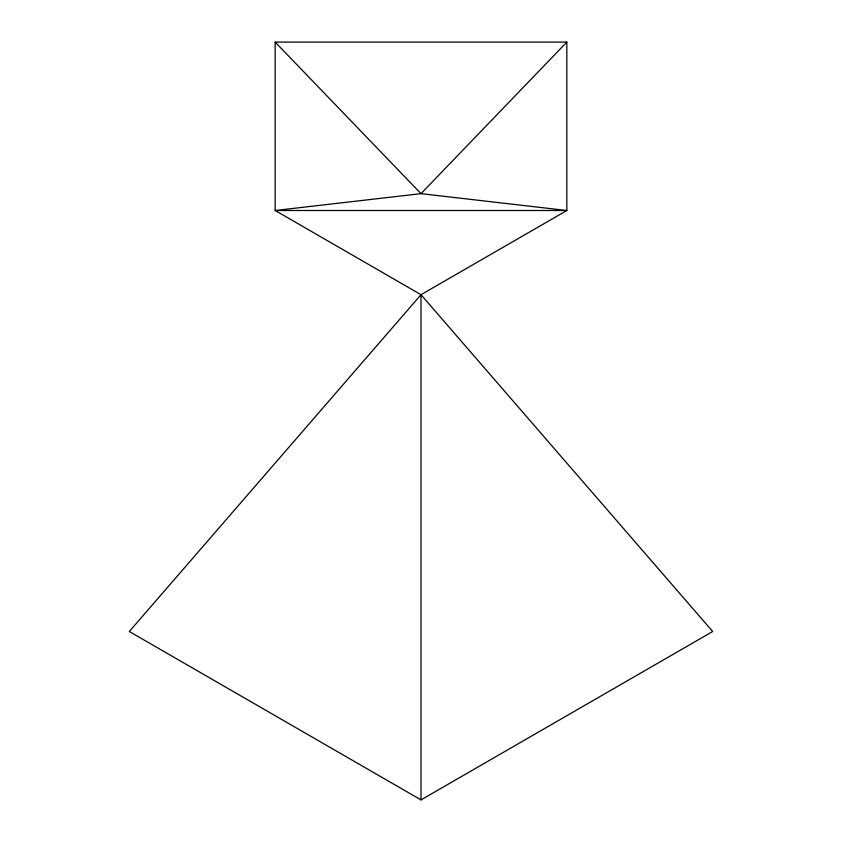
<?xml version="1.0" encoding="UTF-8"?>
<svg xmlns="http://www.w3.org/2000/svg" width="842" height="842" viewBox="0 0 842 842"><rect width="100%" height="100%" fill="white"/><g stroke="black" fill="none" stroke-linecap="round" stroke-linejoin="round"><path stroke-width="1.26" d="M421 294.7L129.321 631.5L421 799.9L712.679 631.5L421 294.7L275.166 210.5L275.166 42.1L566.834 42.1L566.834 210.5L421 294.7L421 799.9M566.834 42.1L421 193.66L275.166 210.5L566.834 210.5L421 193.66L275.166 42.1"/></g></svg>
